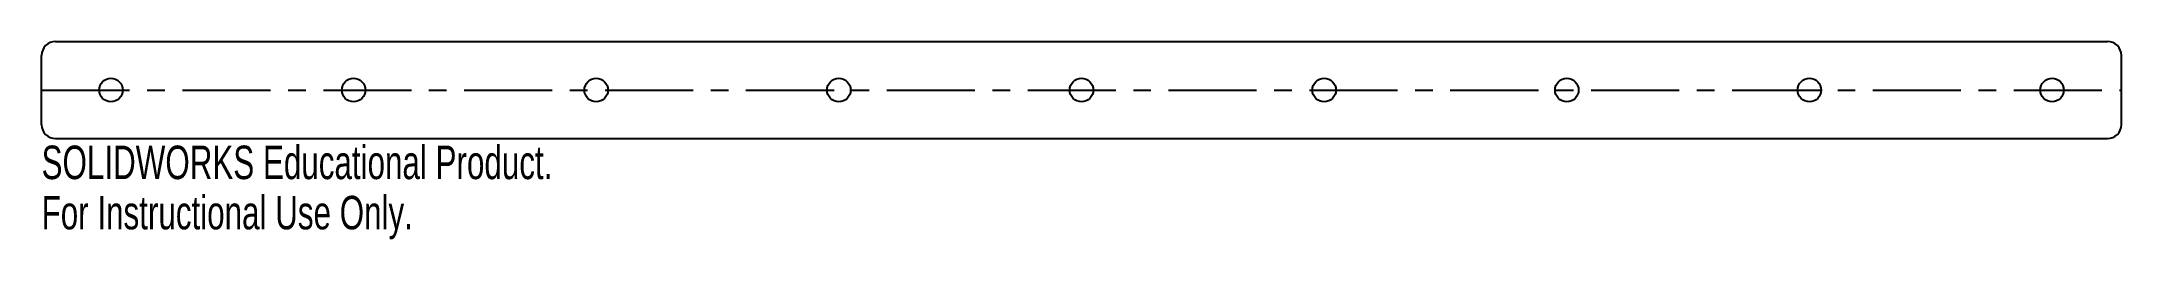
# Model space of a CAD drawing. Header units: millimetres. Extents: x 0 to 300, y -15 to 14.
import ezdxf

# ---------------------------------------------------------------- set-up
doc = ezdxf.new("R2010")
doc.units = ezdxf.units.MM
doc.linetypes.add('CENTERX2', pattern=[20.32, 12.7, -2.54, 2.54, -2.54])
doc.styles.add('SLDTEXTSTYLE0', font='TXT', dxfattribs={"width": 0.7})

msp = doc.modelspace()

# ---------------------------------------------------------------- linework, layer by layer
at = {"color": 7, "linetype": 'Continuous'}
for p, q in [((0, 2), (0, 12)), ((2, 14), (298, 14)), ((300, 2), (300, 12)), ((2, 0), (298, 0))]:
    msp.add_line(p, q, dxfattribs=at)
at = {"color": 7, "linetype": 'CENTERX2'}
msp.add_line((0, 7), (300, 7), dxfattribs=at)
at = {"color": 7, "linetype": 'Continuous'}
for centre in [(10, 7), (45, 7), (80, 7), (115, 7), (150, 7), (185, 7), (220, 7), (255, 7), (290, 7)]:
    msp.add_circle(centre, 1.7, dxfattribs=at)
for centre, start, end in [((2, 12), 90, 180), ((298, 12), 0, 90), ((2, 2), 180, 270), ((298, 2), 270, 0)]:
    msp.add_arc(centre, 2, start, end, dxfattribs=at)

# ---------------------------------------------------------------- texts
at = {"color": 7, "linetype": 'Continuous', "char_height": 4.8336, "attachment_point": 1, "style": 'SLDTEXTSTYLE0'}
for s, insert in [('SOLIDWORKS Educational Product.', (0, -1.02)), ('For Instructional Use Only.', (0, -8.27))]:
    msp.add_mtext(s, dxfattribs=dict(at, insert=insert))

doc.saveas('drawing.dxf')
